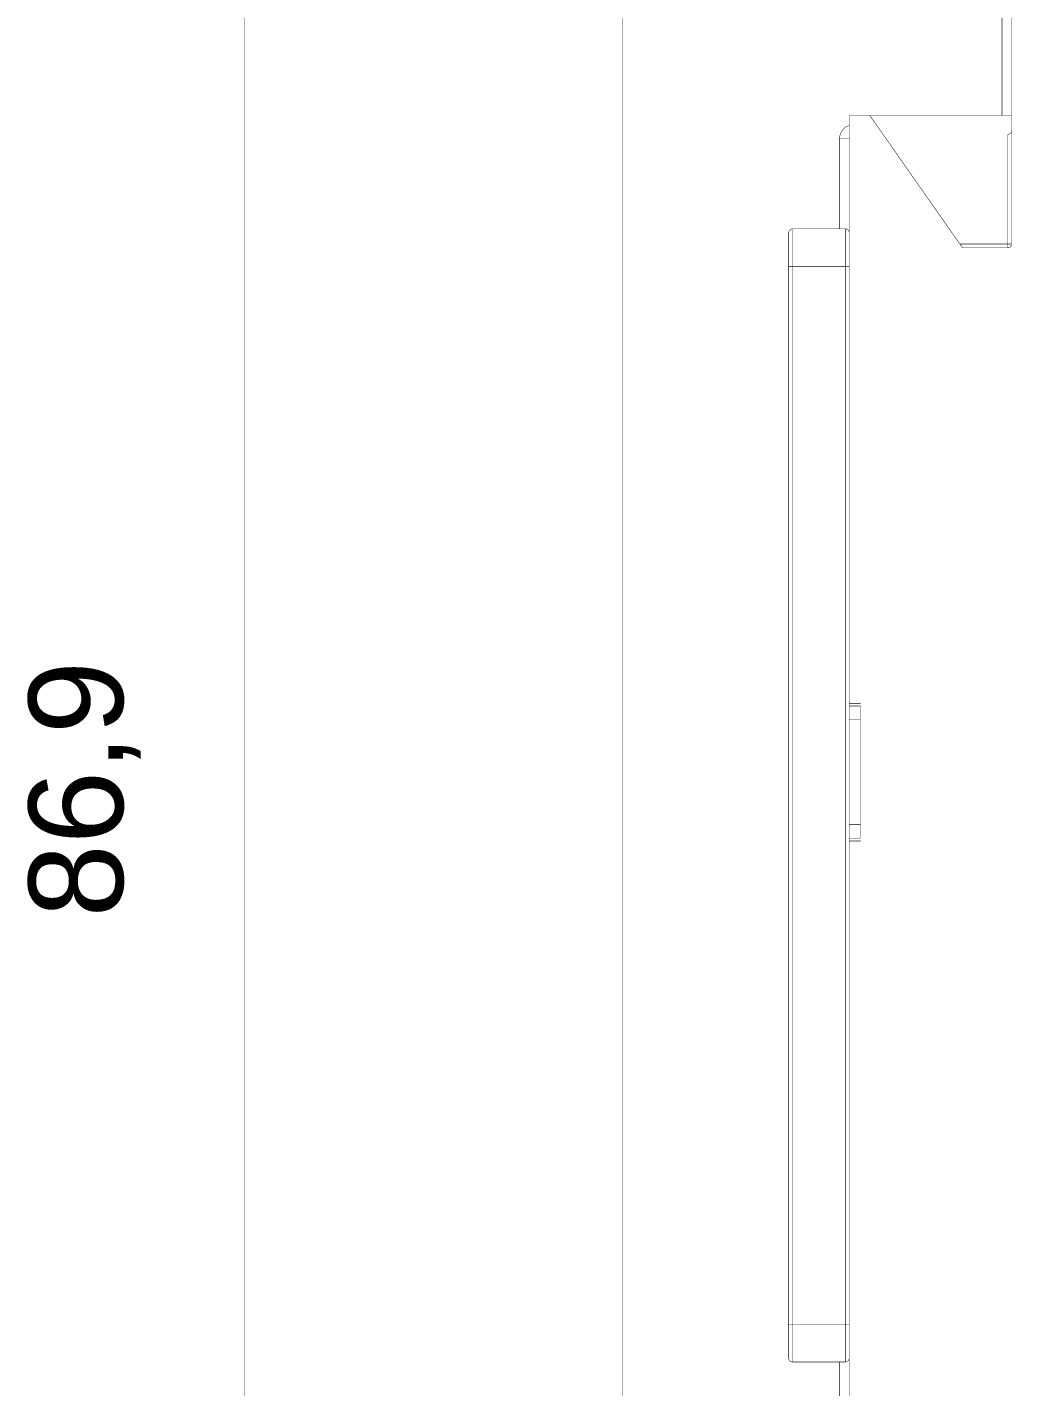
# Model space of a CAD drawing. Header units: inches. Extents: x 0 to 35.2, y -0.7 to 15.9.
# Drawn here: x 26.973 to 27.999, y 3.559 to 4.977 of the extents above; entities that cross this region are included whole.
import ezdxf

# ---------------------------------------------------------------- set-up
doc = ezdxf.new("R2010")
doc.units = ezdxf.units.IN
doc.header["$MEASUREMENT"] = 0
doc.layers.add('Board Outline', color=216, linetype='Continuous')
doc.layers.add('Dimensions', color=6, linetype='Continuous')
doc.styles.add('Arial', font='', dxfattribs={"height": 0.2})
doc.styles.get('Arial').set_extended_font_data('Arial')

msp = doc.modelspace()

# ---------------------------------------------------------------- linework, layer by layer
at = {"layer": 'Board Outline'}
msp.add_lwpolyline([(27.1996, 2.4649, 0.0005, 0.0005, 0), (27.1996, 5.8869, 0.0005, 0.0005, 0)], format="xyseb", dxfattribs=at)
at = {"layer": 'Dimensions'}
for points in [[(27.5933, 2.4747, 0.0005, 0.0005, 0), (27.5933, 5.8771, 0.0005, 0.0005, 0)], [(27.9888, 4.8846, 0.0005, 0.0005, 0), (27.9888, 5.8805, 0.0005, 0.0005, 0)], [(27.9988, 4.8846, 0.0005, 0.0005, 0), (27.9988, 5.8805, 0.0005, 0.0005, 0)], [(27.8295, 4.8846, 0.0005, 0.0005, 0), (27.9888, 4.8846, 0.0005, 0.0005, 0)], [(27.8295, 4.8742, 0.0005, 0.0005, 0), (27.8295, 4.8846, 0.0005, 0.0005, 0)], [(27.8511, 4.8846, 0.0005, 0.0005, 0), (27.9449, 4.7507, 0.0005, 0.0005, 0)], [(27.9888, 4.8846, 0.0005, 0.0005, 0), (27.9988, 4.8846, 0.0005, 0.0005, 0)], [(27.9988, 4.8688, 0.0005, 0.0005, 0), (27.9988, 4.8846, 0.0005, 0.0005, 0)], [(27.8196, 4.861, 0.0005, 0.0005, -0.333483), (27.8295, 4.8742, 0.0005, 0.0005, 0)], [(27.8196, 4.7665, 0.0005, 0.0005, 0), (27.8196, 4.861, 0.0005, 0.0005, 0)], [(27.8196, 4.861, 0.0005, 0.0005, 0), (27.8295, 4.861, 0.0005, 0.0005, 0)], [(27.8295, 4.8708, 0.0005, 0.0005, -0.00039), (27.8295, 4.8742, 0.0005, 0.0005, 0)], [(27.8295, 4.8677, 0.0005, 0.0005, 0), (27.8295, 4.8708, 0.0005, 0.0005, 0)], [(27.8295, 4.8677, 0.0005, 0.0005, 0), (27.8295, 4.865, 0.0005, 0.0005, 0)], [(27.8295, 4.861, 0.0005, 0.0005, -0.000131), (27.8295, 4.865, 0.0005, 0.0005, 0)], [(27.8295, 4.7625, 0.0005, 0.0005, 0), (27.8295, 4.861, 0.0005, 0.0005, 0)], [(27.9988, 4.8688, 0.0005, 0.0005, -0.414214), (27.9948, 4.8649, 0.0005, 0.0005, 0)], [(27.9948, 4.7507, 0.0005, 0.0005, 0), (27.9948, 4.8649, 0.0005, 0.0005, 0)], [(27.9988, 4.7507, 0.0005, 0.0005, 0), (27.9988, 4.8688, 0.0005, 0.0005, 0)], [(27.7665, 4.7625, 0.0005, 0.0005, -0.414214), (27.7704, 4.7665, 0.0005, 0.0005, 0)], [(27.7665, 4.7271, 0.0005, 0.0005, 0), (27.7665, 4.7625, 0.0005, 0.0005, 0)], [(27.7704, 4.7271, 0.0005, 0.0005, 0), (27.7704, 4.7665, 0.0005, 0.0005, 0)], [(27.7704, 4.7665, 0.0005, 0.0005, 0), (27.8255, 4.7665, 0.0005, 0.0005, 0)], [(27.8255, 4.7271, 0.0005, 0.0005, 0), (27.8255, 4.7665, 0.0005, 0.0005, 0)], [(27.8255, 4.7665, 0.0005, 0.0005, -0.414214), (27.8295, 4.7625, 0.0005, 0.0005, 0)], [(27.8295, 4.7271, 0.0005, 0.0005, 0), (27.8295, 4.7625, 0.0005, 0.0005, 0)], [(27.9449, 4.7507, 0.0005, 0.0005, 0), (27.9948, 4.7507, 0.0005, 0.0005, 0)], [(27.9449, 4.7507, 0.0005, 0.0005, 0), (27.9476, 4.7468, 0.0005, 0.0005, 0)], [(27.9948, 4.7468, 0.0005, 0.0005, 0), (27.9948, 4.7507, 0.0005, 0.0005, 0)], [(27.9948, 4.7507, 0.0005, 0.0005, 0), (27.9988, 4.7507, 0.0005, 0.0005, 0)], [(27.9988, 4.7507, 0.0005, 0.0005, -0.414214), (27.9948, 4.7468, 0.0005, 0.0005, 0)], [(27.9476, 4.7468, 0.0005, 0.0005, 0), (27.9948, 4.7468, 0.0005, 0.0005, 0)], [(27.7665, 3.6247, 0.0005, 0.0005, 0), (27.7665, 4.7271, 0.0005, 0.0005, 0)], [(27.7665, 4.7271, 0.0005, 0.0005, 0), (27.7704, 4.7271, 0.0005, 0.0005, 0)], [(27.7704, 3.6247, 0.0005, 0.0005, 0), (27.7704, 4.7271, 0.0005, 0.0005, 0)], [(27.7704, 4.7271, 0.0005, 0.0005, 0), (27.8255, 4.7271, 0.0005, 0.0005, 0)], [(27.8255, 3.6247, 0.0005, 0.0005, 0), (27.8255, 4.7271, 0.0005, 0.0005, 0)], [(27.8255, 4.7271, 0.0005, 0.0005, 0), (27.8295, 4.7271, 0.0005, 0.0005, 0)], [(27.8295, 3.6247, 0.0005, 0.0005, 0), (27.8295, 4.7271, 0.0005, 0.0005, 0)], [(27.8295, 4.2719, 0.0005, 0.0005, 0), (27.8413, 4.2719, 0.0005, 0.0005, 0)], [(27.8295, 4.2691, 0.0005, 0.0005, 0), (27.8413, 4.2691, 0.0005, 0.0005, 0)], [(27.8413, 4.255, 0.0005, 0.0005, 0), (27.8413, 4.2691, 0.0005, 0.0005, 0)], [(27.8295, 4.255, 0.0005, 0.0005, 0), (27.8413, 4.255, 0.0005, 0.0005, 0)], [(27.8413, 4.1454, 0.0005, 0.0005, 0), (27.8413, 4.255, 0.0005, 0.0005, 0)], [(27.8295, 4.1454, 0.0005, 0.0005, 0), (27.8413, 4.1454, 0.0005, 0.0005, 0)], [(27.8413, 4.1313, 0.0005, 0.0005, 0), (27.8413, 4.1454, 0.0005, 0.0005, 0)], [(27.8295, 4.1313, 0.0005, 0.0005, 0), (27.8413, 4.1313, 0.0005, 0.0005, 0)], [(27.8295, 4.1284, 0.0005, 0.0005, 0), (27.8413, 4.1284, 0.0005, 0.0005, 0)], [(27.8413, 4.1284, 0.0005, 0.0005, 0), (27.8413, 4.1288, 0.0005, 0.0005, 0)], [(27.7665, 3.5893, 0.0005, 0.0005, 0), (27.7665, 3.6247, 0.0005, 0.0005, 0)], [(27.7665, 3.6247, 0.0005, 0.0005, 0), (27.7704, 3.6247, 0.0005, 0.0005, 0)], [(27.7704, 3.5854, 0.0005, 0.0005, 0), (27.7704, 3.6247, 0.0005, 0.0005, 0)], [(27.7704, 3.6247, 0.0005, 0.0005, 0), (27.8255, 3.6247, 0.0005, 0.0005, 0)], [(27.8255, 3.5854, 0.0005, 0.0005, 0), (27.8255, 3.6247, 0.0005, 0.0005, 0)], [(27.8255, 3.6247, 0.0005, 0.0005, 0), (27.8295, 3.6247, 0.0005, 0.0005, 0)], [(27.8295, 3.5893, 0.0005, 0.0005, 0), (27.8295, 3.6247, 0.0005, 0.0005, 0)], [(27.7704, 3.5854, 0.0005, 0.0005, -0.414214), (27.7665, 3.5893, 0.0005, 0.0005, 0)], [(27.8295, 3.5893, 0.0005, 0.0005, -0.414214), (27.8255, 3.5854, 0.0005, 0.0005, 0)], [(27.8295, 3.49, 0.0005, 0.0005, 0), (27.8295, 3.5893, 0.0005, 0.0005, 0)], [(27.7704, 3.5854, 0.0005, 0.0005, 0), (27.8255, 3.5854, 0.0005, 0.0005, 0)], [(27.8196, 3.49, 0.0005, 0.0005, 0), (27.8196, 3.5854, 0.0005, 0.0005, 0)]]:
    msp.add_lwpolyline(points, format="xyseb", dxfattribs=at)
for points in [[(27.8294, 4.8846, 0.00025, 0.00025, 1), (27.8296, 4.8846, 0.00025, 0.00025, 1)], [(27.8294, 4.8846, 0.00025, 0.00025, 1), (27.8296, 4.8846, 0.00025, 0.00025, 1)], [(27.851, 4.8846, 0.00025, 0.00025, 1), (27.8513, 4.8846, 0.00025, 0.00025, 1)], [(27.9887, 4.8846, 0.00025, 0.00025, 1), (27.989, 4.8846, 0.00025, 0.00025, 1)], [(27.9887, 4.8846, 0.00025, 0.00025, 1), (27.989, 4.8846, 0.00025, 0.00025, 1)], [(27.9887, 4.8846, 0.00025, 0.00025, 1), (27.989, 4.8846, 0.00025, 0.00025, 1)], [(27.9987, 4.8846, 0.00025, 0.00025, 1), (27.9989, 4.8846, 0.00025, 0.00025, 1)], [(27.9987, 4.8846, 0.00025, 0.00025, 1), (27.9989, 4.8846, 0.00025, 0.00025, 1)], [(27.9987, 4.8846, 0.00025, 0.00025, 1), (27.9989, 4.8846, 0.00025, 0.00025, 1)], [(27.8194, 4.861, 0.00025, 0.00025, 1), (27.8197, 4.861, 0.00025, 0.00025, 1)], [(27.8194, 4.861, 0.00025, 0.00025, 1), (27.8197, 4.861, 0.00025, 0.00025, 1)], [(27.8194, 4.861, 0.00025, 0.00025, 1), (27.8197, 4.861, 0.00025, 0.00025, 1)], [(27.8294, 4.8742, 0.00025, 0.00025, 1), (27.8296, 4.8742, 0.00025, 0.00025, 1)], [(27.8294, 4.8742, 0.00025, 0.00025, 1), (27.8296, 4.8742, 0.00025, 0.00025, 1)], [(27.8294, 4.8742, 0.00025, 0.00025, 1), (27.8296, 4.8742, 0.00025, 0.00025, 1)], [(27.8294, 4.8708, 0.00025, 0.00025, 1), (27.8296, 4.8708, 0.00025, 0.00025, 1)], [(27.8294, 4.8708, 0.00025, 0.00025, 1), (27.8296, 4.8708, 0.00025, 0.00025, 1)], [(27.8294, 4.8677, 0.00025, 0.00025, 1), (27.8296, 4.8677, 0.00025, 0.00025, 1)], [(27.8294, 4.8677, 0.00025, 0.00025, 1), (27.8296, 4.8677, 0.00025, 0.00025, 1)], [(27.8294, 4.865, 0.00025, 0.00025, 1), (27.8296, 4.865, 0.00025, 0.00025, 1)], [(27.8294, 4.865, 0.00025, 0.00025, 1), (27.8296, 4.865, 0.00025, 0.00025, 1)], [(27.8294, 4.861, 0.00025, 0.00025, 1), (27.8296, 4.861, 0.00025, 0.00025, 1)], [(27.8294, 4.861, 0.00025, 0.00025, 1), (27.8296, 4.861, 0.00025, 0.00025, 1)], [(27.8294, 4.861, 0.00025, 0.00025, 1), (27.8296, 4.861, 0.00025, 0.00025, 1)], [(27.9947, 4.8649, 0.00025, 0.00025, 1), (27.995, 4.8649, 0.00025, 0.00025, 1)], [(27.9947, 4.8649, 0.00025, 0.00025, 1), (27.995, 4.8649, 0.00025, 0.00025, 1)], [(27.9987, 4.8688, 0.00025, 0.00025, 1), (27.9989, 4.8688, 0.00025, 0.00025, 1)], [(27.9987, 4.8688, 0.00025, 0.00025, 1), (27.9989, 4.8688, 0.00025, 0.00025, 1)], [(27.9987, 4.8688, 0.00025, 0.00025, 1), (27.9989, 4.8688, 0.00025, 0.00025, 1)], [(27.7664, 4.7625, 0.00025, 0.00025, 1), (27.7666, 4.7625, 0.00025, 0.00025, 1)], [(27.7664, 4.7625, 0.00025, 0.00025, 1), (27.7666, 4.7625, 0.00025, 0.00025, 1)], [(27.7703, 4.7665, 0.00025, 0.00025, 1), (27.7706, 4.7665, 0.00025, 0.00025, 1)], [(27.7703, 4.7665, 0.00025, 0.00025, 1), (27.7706, 4.7665, 0.00025, 0.00025, 1)], [(27.7703, 4.7665, 0.00025, 0.00025, 1), (27.7706, 4.7665, 0.00025, 0.00025, 1)], [(27.8194, 4.7665, 0.00025, 0.00025, 1), (27.8197, 4.7665, 0.00025, 0.00025, 1)], [(27.8254, 4.7665, 0.00025, 0.00025, 1), (27.8257, 4.7665, 0.00025, 0.00025, 1)], [(27.8254, 4.7665, 0.00025, 0.00025, 1), (27.8257, 4.7665, 0.00025, 0.00025, 1)], [(27.8254, 4.7665, 0.00025, 0.00025, 1), (27.8257, 4.7665, 0.00025, 0.00025, 1)], [(27.8294, 4.7625, 0.00025, 0.00025, 1), (27.8296, 4.7625, 0.00025, 0.00025, 1)], [(27.8294, 4.7625, 0.00025, 0.00025, 1), (27.8296, 4.7625, 0.00025, 0.00025, 1)], [(27.8294, 4.7625, 0.00025, 0.00025, 1), (27.8296, 4.7625, 0.00025, 0.00025, 1)], [(27.9447, 4.7507, 0.00025, 0.00025, 1), (27.945, 4.7507, 0.00025, 0.00025, 1)], [(27.9447, 4.7507, 0.00025, 0.00025, 1), (27.945, 4.7507, 0.00025, 0.00025, 1)], [(27.9447, 4.7507, 0.00025, 0.00025, 1), (27.945, 4.7507, 0.00025, 0.00025, 1)], [(27.9947, 4.7507, 0.00025, 0.00025, 1), (27.995, 4.7507, 0.00025, 0.00025, 1)], [(27.9947, 4.7507, 0.00025, 0.00025, 1), (27.995, 4.7507, 0.00025, 0.00025, 1)], [(27.9947, 4.7507, 0.00025, 0.00025, 1), (27.995, 4.7507, 0.00025, 0.00025, 1)], [(27.9947, 4.7507, 0.00025, 0.00025, 1), (27.995, 4.7507, 0.00025, 0.00025, 1)], [(27.9987, 4.7507, 0.00025, 0.00025, 1), (27.9989, 4.7507, 0.00025, 0.00025, 1)], [(27.9987, 4.7507, 0.00025, 0.00025, 1), (27.9989, 4.7507, 0.00025, 0.00025, 1)], [(27.9987, 4.7507, 0.00025, 0.00025, 1), (27.9989, 4.7507, 0.00025, 0.00025, 1)], [(27.9475, 4.7468, 0.00025, 0.00025, 1), (27.9477, 4.7468, 0.00025, 0.00025, 1)], [(27.9475, 4.7468, 0.00025, 0.00025, 1), (27.9477, 4.7468, 0.00025, 0.00025, 1)], [(27.9947, 4.7468, 0.00025, 0.00025, 1), (27.995, 4.7468, 0.00025, 0.00025, 1)], [(27.9947, 4.7468, 0.00025, 0.00025, 1), (27.995, 4.7468, 0.00025, 0.00025, 1)], [(27.9947, 4.7468, 0.00025, 0.00025, 1), (27.995, 4.7468, 0.00025, 0.00025, 1)], [(27.7664, 4.7271, 0.00025, 0.00025, 1), (27.7666, 4.7271, 0.00025, 0.00025, 1)], [(27.7664, 4.7271, 0.00025, 0.00025, 1), (27.7666, 4.7271, 0.00025, 0.00025, 1)], [(27.7664, 4.7271, 0.00025, 0.00025, 1), (27.7666, 4.7271, 0.00025, 0.00025, 1)], [(27.7703, 4.7271, 0.00025, 0.00025, 1), (27.7706, 4.7271, 0.00025, 0.00025, 1)], [(27.7703, 4.7271, 0.00025, 0.00025, 1), (27.7706, 4.7271, 0.00025, 0.00025, 1)], [(27.7703, 4.7271, 0.00025, 0.00025, 1), (27.7706, 4.7271, 0.00025, 0.00025, 1)], [(27.7703, 4.7271, 0.00025, 0.00025, 1), (27.7706, 4.7271, 0.00025, 0.00025, 1)], [(27.8254, 4.7271, 0.00025, 0.00025, 1), (27.8257, 4.7271, 0.00025, 0.00025, 1)], [(27.8254, 4.7271, 0.00025, 0.00025, 1), (27.8257, 4.7271, 0.00025, 0.00025, 1)], [(27.8254, 4.7271, 0.00025, 0.00025, 1), (27.8257, 4.7271, 0.00025, 0.00025, 1)], [(27.8254, 4.7271, 0.00025, 0.00025, 1), (27.8257, 4.7271, 0.00025, 0.00025, 1)], [(27.8294, 4.7271, 0.00025, 0.00025, 1), (27.8296, 4.7271, 0.00025, 0.00025, 1)], [(27.8294, 4.7271, 0.00025, 0.00025, 1), (27.8296, 4.7271, 0.00025, 0.00025, 1)], [(27.8294, 4.7271, 0.00025, 0.00025, 1), (27.8296, 4.7271, 0.00025, 0.00025, 1)], [(27.8294, 4.2719, 0.00025, 0.00025, 1), (27.8296, 4.2719, 0.00025, 0.00025, 1)], [(27.8294, 4.2691, 0.00025, 0.00025, 1), (27.8296, 4.2691, 0.00025, 0.00025, 1)], [(27.8412, 4.2719, 0.00025, 0.00025, 1), (27.8414, 4.2719, 0.00025, 0.00025, 1)], [(27.8412, 4.2691, 0.00025, 0.00025, 1), (27.8414, 4.2691, 0.00025, 0.00025, 1)], [(27.8412, 4.2691, 0.00025, 0.00025, 1), (27.8414, 4.2691, 0.00025, 0.00025, 1)], [(27.8294, 4.255, 0.00025, 0.00025, 1), (27.8296, 4.255, 0.00025, 0.00025, 1)], [(27.8412, 4.255, 0.00025, 0.00025, 1), (27.8414, 4.255, 0.00025, 0.00025, 1)], [(27.8412, 4.255, 0.00025, 0.00025, 1), (27.8414, 4.255, 0.00025, 0.00025, 1)], [(27.8412, 4.255, 0.00025, 0.00025, 1), (27.8414, 4.255, 0.00025, 0.00025, 1)], [(27.8294, 4.1454, 0.00025, 0.00025, 1), (27.8296, 4.1454, 0.00025, 0.00025, 1)], [(27.8412, 4.1454, 0.00025, 0.00025, 1), (27.8414, 4.1454, 0.00025, 0.00025, 1)], [(27.8412, 4.1454, 0.00025, 0.00025, 1), (27.8414, 4.1454, 0.00025, 0.00025, 1)], [(27.8412, 4.1454, 0.00025, 0.00025, 1), (27.8414, 4.1454, 0.00025, 0.00025, 1)], [(27.8294, 4.1313, 0.00025, 0.00025, 1), (27.8296, 4.1313, 0.00025, 0.00025, 1)], [(27.8294, 4.1284, 0.00025, 0.00025, 1), (27.8296, 4.1284, 0.00025, 0.00025, 1)], [(27.8412, 4.1313, 0.00025, 0.00025, 1), (27.8414, 4.1313, 0.00025, 0.00025, 1)], [(27.8412, 4.1313, 0.00025, 0.00025, 1), (27.8414, 4.1313, 0.00025, 0.00025, 1)], [(27.8412, 4.1288, 0.00025, 0.00025, 1), (27.8414, 4.1288, 0.00025, 0.00025, 1)], [(27.8412, 4.1284, 0.00025, 0.00025, 1), (27.8414, 4.1284, 0.00025, 0.00025, 1)], [(27.8412, 4.1284, 0.00025, 0.00025, 1), (27.8414, 4.1284, 0.00025, 0.00025, 1)], [(27.7664, 3.6247, 0.00025, 0.00025, 1), (27.7666, 3.6247, 0.00025, 0.00025, 1)], [(27.7664, 3.6247, 0.00025, 0.00025, 1), (27.7666, 3.6247, 0.00025, 0.00025, 1)], [(27.7664, 3.6247, 0.00025, 0.00025, 1), (27.7666, 3.6247, 0.00025, 0.00025, 1)], [(27.7703, 3.6247, 0.00025, 0.00025, 1), (27.7706, 3.6247, 0.00025, 0.00025, 1)], [(27.7703, 3.6247, 0.00025, 0.00025, 1), (27.7706, 3.6247, 0.00025, 0.00025, 1)], [(27.7703, 3.6247, 0.00025, 0.00025, 1), (27.7706, 3.6247, 0.00025, 0.00025, 1)], [(27.7703, 3.6247, 0.00025, 0.00025, 1), (27.7706, 3.6247, 0.00025, 0.00025, 1)], [(27.8254, 3.6247, 0.00025, 0.00025, 1), (27.8257, 3.6247, 0.00025, 0.00025, 1)], [(27.8254, 3.6247, 0.00025, 0.00025, 1), (27.8257, 3.6247, 0.00025, 0.00025, 1)], [(27.8254, 3.6247, 0.00025, 0.00025, 1), (27.8257, 3.6247, 0.00025, 0.00025, 1)], [(27.8254, 3.6247, 0.00025, 0.00025, 1), (27.8257, 3.6247, 0.00025, 0.00025, 1)], [(27.8294, 3.6247, 0.00025, 0.00025, 1), (27.8296, 3.6247, 0.00025, 0.00025, 1)], [(27.8294, 3.6247, 0.00025, 0.00025, 1), (27.8296, 3.6247, 0.00025, 0.00025, 1)], [(27.8294, 3.6247, 0.00025, 0.00025, 1), (27.8296, 3.6247, 0.00025, 0.00025, 1)], [(27.7664, 3.5893, 0.00025, 0.00025, 1), (27.7666, 3.5893, 0.00025, 0.00025, 1)], [(27.7664, 3.5893, 0.00025, 0.00025, 1), (27.7666, 3.5893, 0.00025, 0.00025, 1)], [(27.8294, 3.5893, 0.00025, 0.00025, 1), (27.8296, 3.5893, 0.00025, 0.00025, 1)], [(27.8294, 3.5893, 0.00025, 0.00025, 1), (27.8296, 3.5893, 0.00025, 0.00025, 1)], [(27.8294, 3.5893, 0.00025, 0.00025, 1), (27.8296, 3.5893, 0.00025, 0.00025, 1)], [(27.7703, 3.5854, 0.00025, 0.00025, 1), (27.7706, 3.5854, 0.00025, 0.00025, 1)], [(27.7703, 3.5854, 0.00025, 0.00025, 1), (27.7706, 3.5854, 0.00025, 0.00025, 1)], [(27.7703, 3.5854, 0.00025, 0.00025, 1), (27.7706, 3.5854, 0.00025, 0.00025, 1)], [(27.8194, 3.5854, 0.00025, 0.00025, 1), (27.8197, 3.5854, 0.00025, 0.00025, 1)], [(27.8254, 3.5854, 0.00025, 0.00025, 1), (27.8257, 3.5854, 0.00025, 0.00025, 1)], [(27.8254, 3.5854, 0.00025, 0.00025, 1), (27.8257, 3.5854, 0.00025, 0.00025, 1)], [(27.8254, 3.5854, 0.00025, 0.00025, 1), (27.8257, 3.5854, 0.00025, 0.00025, 1)]]:
    msp.add_lwpolyline(points, format="xyseb", close=True, dxfattribs=at)

# ---------------------------------------------------------------- texts
at = {"layer": 'Board Outline', "style": 'Arial'}
msp.add_text('86,9', height=0.09843, rotation=90, dxfattribs=at).set_placement((27.0727, 4.0486))

doc.saveas('drawing.dxf')
